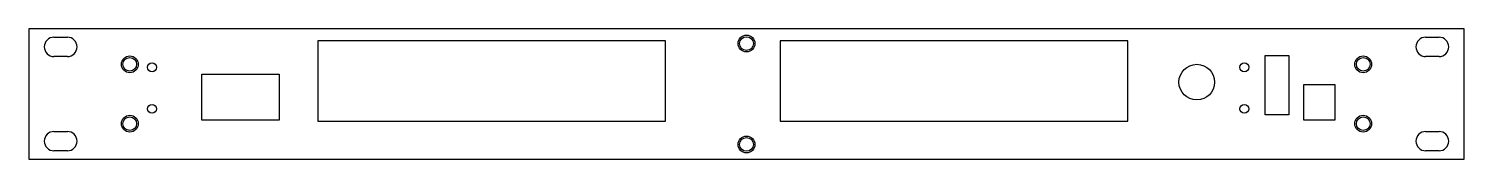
# Model space of a CAD drawing. Extents: x 0 to 483, y -44 to 0.
import ezdxf

# ---------------------------------------------------------------- set-up
doc = ezdxf.new("R2010")
doc.units = 0
for name, color, linetype in [('Arc', 7, 'CONTINUOUS'), ('Arc001', 7, 'CONTINUOUS'), ('Arc002', 7, 'CONTINUOUS'), ('Arc003', 7, 'CONTINUOUS'), ('Arc004', 7, 'CONTINUOUS'), ('Arc005', 7, 'CONTINUOUS'), ('Arc006', 7, 'CONTINUOUS'), ('Arc007', 7, 'CONTINUOUS'), ('Circle', 7, 'CONTINUOUS'), ('Circle001', 7, 'CONTINUOUS'), ('Circle002', 7, 'CONTINUOUS'), ('Circle003', 7, 'CONTINUOUS'), ('Circle004', 7, 'CONTINUOUS'), ('Circle005', 7, 'CONTINUOUS'), ('Circle006', 7, 'CONTINUOUS'), ('Circle007', 7, 'CONTINUOUS'), ('Circle008', 7, 'CONTINUOUS'), ('Circle009', 7, 'CONTINUOUS'), ('Circle010', 7, 'CONTINUOUS'), ('Circle011', 7, 'CONTINUOUS'), ('Line', 7, 'CONTINUOUS'), ('Line001', 7, 'CONTINUOUS'), ('Line002', 7, 'CONTINUOUS'), ('Line003', 7, 'CONTINUOUS'), ('Line004', 7, 'CONTINUOUS'), ('Line005', 7, 'CONTINUOUS'), ('Line006', 7, 'CONTINUOUS'), ('Line007', 7, 'CONTINUOUS'), ('Line008', 7, 'CONTINUOUS'), ('Line009', 7, 'CONTINUOUS'), ('Line010', 7, 'CONTINUOUS'), ('Line011', 7, 'CONTINUOUS'), ('Sketch', 7, 'CONTINUOUS')]:
    doc.layers.add(name, color=color, linetype=linetype)

msp = doc.modelspace()

# ---------------------------------------------------------------- linework, layer by layer
at = {"layer": 'Arc'}
msp.add_arc((8.5, -6.13), 3.25, 90, -90, dxfattribs=at)
at = {"layer": 'Arc001'}
msp.add_arc((13, -6.13), 3.25, -90, 90, dxfattribs=at)
at = {"layer": 'Arc002'}
msp.add_arc((8.5, -37.88), 3.25, 90, -90, dxfattribs=at)
at = {"layer": 'Arc003'}
msp.add_arc((13, -37.88), 3.25, -90, 90, dxfattribs=at)
at = {"layer": 'Arc004'}
msp.add_arc((470, -37.88), 3.25, 90, -90, dxfattribs=at)
at = {"layer": 'Arc005'}
msp.add_arc((474.5, -37.88), 3.25, -90, 90, dxfattribs=at)
at = {"layer": 'Arc006'}
msp.add_arc((470, -6.13), 3.25, 90, -90, dxfattribs=at)
at = {"layer": 'Arc007'}
msp.add_arc((474.5, -6.13), 3.25, -90, 90, dxfattribs=at)
at = {"layer": 'Circle'}
msp.add_circle((34, -32), 2.83, dxfattribs=at)
at = {"layer": 'Circle001'}
msp.add_circle((449, -12), 2.3, dxfattribs=at)
at = {"layer": 'Circle002'}
msp.add_circle((449, -12), 2.83, dxfattribs=at)
at = {"layer": 'Circle003'}
msp.add_circle((34, -32), 2.3, dxfattribs=at)
at = {"layer": 'Circle004'}
msp.add_circle((34, -12), 2.83, dxfattribs=at)
at = {"layer": 'Circle005'}
msp.add_circle((449, -32), 2.83, dxfattribs=at)
at = {"layer": 'Circle006'}
msp.add_circle((241.5, -39), 2.83, dxfattribs=at)
at = {"layer": 'Circle007'}
msp.add_circle((241.5, -5), 2.83, dxfattribs=at)
at = {"layer": 'Circle008'}
msp.add_circle((241.5, -5), 2.3, dxfattribs=at)
at = {"layer": 'Circle009'}
msp.add_circle((241.5, -39), 2.3, dxfattribs=at)
at = {"layer": 'Circle010'}
msp.add_circle((449, -32), 2.3, dxfattribs=at)
at = {"layer": 'Circle011'}
msp.add_circle((34, -12), 2.3, dxfattribs=at)
at = {"layer": 'Line'}
msp.add_line((483, -44), (483, 0), dxfattribs=at)
at = {"layer": 'Line001'}
msp.add_line((483, 0), (0, 0), dxfattribs=at)
at = {"layer": 'Line002'}
msp.add_line((8.5, -2.88), (13, -2.88), dxfattribs=at)
at = {"layer": 'Line003'}
msp.add_line((13, -41.12), (8.5, -41.12), dxfattribs=at)
at = {"layer": 'Line004'}
msp.add_line((13, -9.38), (8.5, -9.38), dxfattribs=at)
at = {"layer": 'Line005'}
msp.add_line((474.5, -41.12), (470, -41.12), dxfattribs=at)
at = {"layer": 'Line006'}
msp.add_line((8.5, -34.62), (13, -34.62), dxfattribs=at)
at = {"layer": 'Line007'}
msp.add_line((470, -34.62), (474.5, -34.62), dxfattribs=at)
at = {"layer": 'Line008'}
msp.add_line((474.5, -9.38), (470, -9.38), dxfattribs=at)
at = {"layer": 'Line009'}
msp.add_line((0, 0), (0, -44), dxfattribs=at)
at = {"layer": 'Line010'}
msp.add_line((0, -44), (483, -44), dxfattribs=at)
at = {"layer": 'Line011'}
msp.add_line((470, -2.88), (474.5, -2.88), dxfattribs=at)
at = {"layer": 'Sketch'}
for p, q in [((214.3, -4.1), (97.3, -4.1)), ((97.3, -4.1), (97.3, -31.1)), ((214.3, -31.1), (214.3, -4.1)), ((369.8, -4.1), (252.8, -4.1)), ((252.8, -4.1), (252.8, -31.1)), ((369.8, -31.1), (369.8, -4.1)), ((416, -9), (424, -9)), ((416, -29), (416, -9)), ((424, -9), (424, -29)), ((58.3, -15.3), (84.3, -15.3)), ((58.3, -30.8), (58.3, -15.3)), ((84.3, -15.3), (84.3, -30.8)), ((429, -18.8), (439.5, -18.8)), ((429, -30.8), (429, -18.8)), ((439.5, -18.8), (439.5, -30.8)), ((84.3, -30.8), (58.3, -30.8)), ((97.3, -31.1), (214.3, -31.1)), ((252.8, -31.1), (369.8, -31.1)), ((424, -29), (416, -29)), ((439.5, -30.8), (429, -30.8))]:
    msp.add_line(p, q, dxfattribs=at)
for centre, radius in [((41.5, -13), 1.5), ((393, -18), 6), ((409, -13), 1.5), ((41.5, -27), 1.5), ((409, -27), 1.5)]:
    msp.add_circle(centre, radius, dxfattribs=at)

doc.saveas('drawing.dxf')
